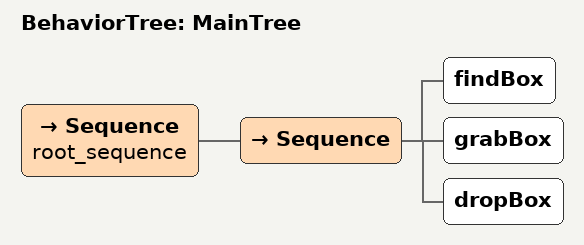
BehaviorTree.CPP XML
<root BTCPP_format="4" >
    <BehaviorTree ID="MainTree">
        <Sequence name="root_sequence">

            <Sequence><findBox/><grabBox/><dropBox/></Sequence>

        </Sequence>
    </BehaviorTree>
</root>
